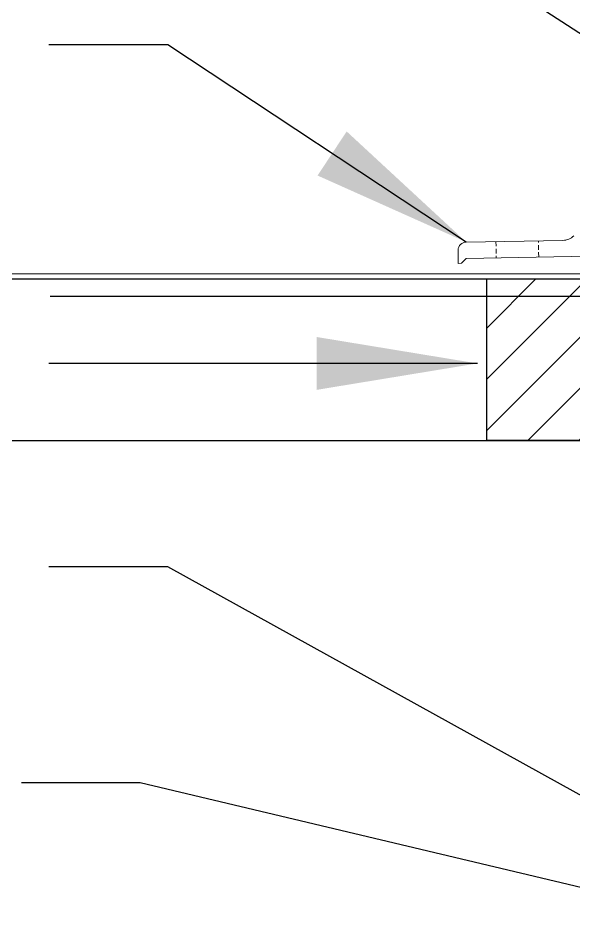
# Model space of a CAD drawing. Header units: feet. Extents: x 3965 to 4565, y 17056 to 17261.
# Drawn here: x 4355.14 to 4383.96, y 17102.42 to 17149.82 of the extents above; entities that cross this region are included whole.
import ezdxf

# ---------------------------------------------------------------- set-up
doc = ezdxf.new("R2010")
doc.units = ezdxf.units.FT
doc.header["$MEASUREMENT"] = 0
doc.linetypes.add('HIDDEN', pattern=[0.375, 0.25, -0.125])
doc.styles.add('PAPER SPACE TXT', font='technic_.ttf', dxfattribs={"height": 0.125})
doc.dimstyles.new('PAPER SPACE', dxfattribs={"dimscale": 0, "dimtxt": 0.125, "dimasz": 0.125, "dimexe": 0, "dimexo": 0.020508, "dimgap": 0.041992, "dimtad": 1, "dimdec": 4, "dimzin": 3, "dimdsep": 46, "dimlunit": 4, "dimtxsty": 'PAPER SPACE TXT', "dimcen": 0.125, "dimclrd": 1, "dimclre": 1, "dimclrt": 7, "dimadec": 0, "dimazin": 0, "dimtfac": 1, "dimtdec": 4, "dimtofl": 0, "dimtmove": 2, "dimatfit": 3, "dimfxl": 1, "dimfrac": 2, "dimtolj": 1, "dimtzin": 0, "dimarcsym": 1})

msp = doc.modelspace()

# ---------------------------------------------------------------- hatches: boundary and pattern name
at = {"linetype": 'Continuous'}
h = msp.add_hatch(dxfattribs=at)
h.set_pattern_fill('AR-RROOF', scale=33.869573, style=0)
h.set_pattern_definition([(0, (4323.356, 17028.32), (74.513, 33.8696), [508.044, -67.739, 169.348, -33.87]), (0, (4368.403, 17045.256), (-33.87, 45.047), [101.609, -11.177, 203.217, -25.402]), (0, (4340.29, 17057.11), (176.1218, 22.6926), [270.957, -47.417, 135.478, -33.87])])
h.paths.add_polyline_path([(4356.791, 17136.307), (4356.791, 17133.131), (4432.997, 17133.131), (4432.997, 17136.307)], flags=0)
at = {"true_color": 0xa953a0}
h = msp.add_hatch(dxfattribs=at)
h.set_pattern_fill('ANSI31', color=215, scale=15)
h.set_pattern_definition([(45, (18.915, 13.4866), (-1.32582521, 1.32582521), [])])
h.paths.add_polyline_path([(4379.449, 17136.307), (4410.039, 17136.307), (4410.039, 17127.931), (4379.449, 17127.931)])

# ---------------------------------------------------------------- linework, layer by layer
at = {"color": 7, "linetype": 'Continuous', "lineweight": 15}
for p, q in [((4383.395, 17138.309), (4378.375, 17138.222)), ((4377.959, 17137.799), (4377.959, 17137.368)), ((4377.964, 17137.114), (4377.959, 17137.368)), ((4378.133, 17137.117), (4377.964, 17137.114)), ((4378.383, 17137.375), (4378.133, 17137.117)), ((4378.383, 17137.375), (4384.732, 17137.486)), ((4286.391, 17136.307), (4503.397, 17136.307)), ((4287.449, 17136.578), (4502.339, 17136.578)), ((4287.449, 17136.307), (4502.339, 17136.307))]:
    msp.add_line(p, q, dxfattribs=at)
at = {"color": 7, "linetype": 'HIDDEN', "lineweight": 0}
for p, q in [((4379.923, 17138.249), (4379.938, 17137.402)), ((4382.139, 17137.441), (4382.125, 17138.287))]:
    msp.add_line(p, q, dxfattribs=at)
at = {"color": 6}
for p, q in [((4286.391, 17136.307), (4517.662, 17136.307)), ((4286.391, 17127.931), (4517.662, 17127.931))]:
    msp.add_line(p, q, dxfattribs=at)
msp.add_lwpolyline([(4379.449, 17136.307), (4410.039, 17136.307), (4410.039, 17127.931), (4379.449, 17127.931)], close=True, dxfattribs=at)
at = {"color": 7, "linetype": 'Continuous', "lineweight": 15}
for centre, radius, start, end in [((4378.383, 17137.799), 0.423, 91, 180), ((4383.38, 17139.156), 0.847, 271, 312.8168)]:
    msp.add_arc(centre, radius, start, end, dxfattribs=at)

# ---------------------------------------------------------------- leaders
for points in [[(4392.359, 17143.802), (4362.893, 17162.864), (4357.185, 17162.864)], [(4378.375, 17138.222), (4362.893, 17148.44), (4356.732, 17148.44)], [(4378.955, 17131.928), (4357.596, 17131.928), (4356.732, 17131.928)], [(4394.857, 17103.694), (4362.893, 17121.384), (4356.732, 17121.384)], [(4394.129, 17102.417), (4361.461, 17110.193), (4355.3, 17110.193)]]:
    msp.add_leader(points, dimstyle='PAPER SPACE', override={"dimscale": 66.653699, "dimtad": 0})

doc.saveas('drawing.dxf')
